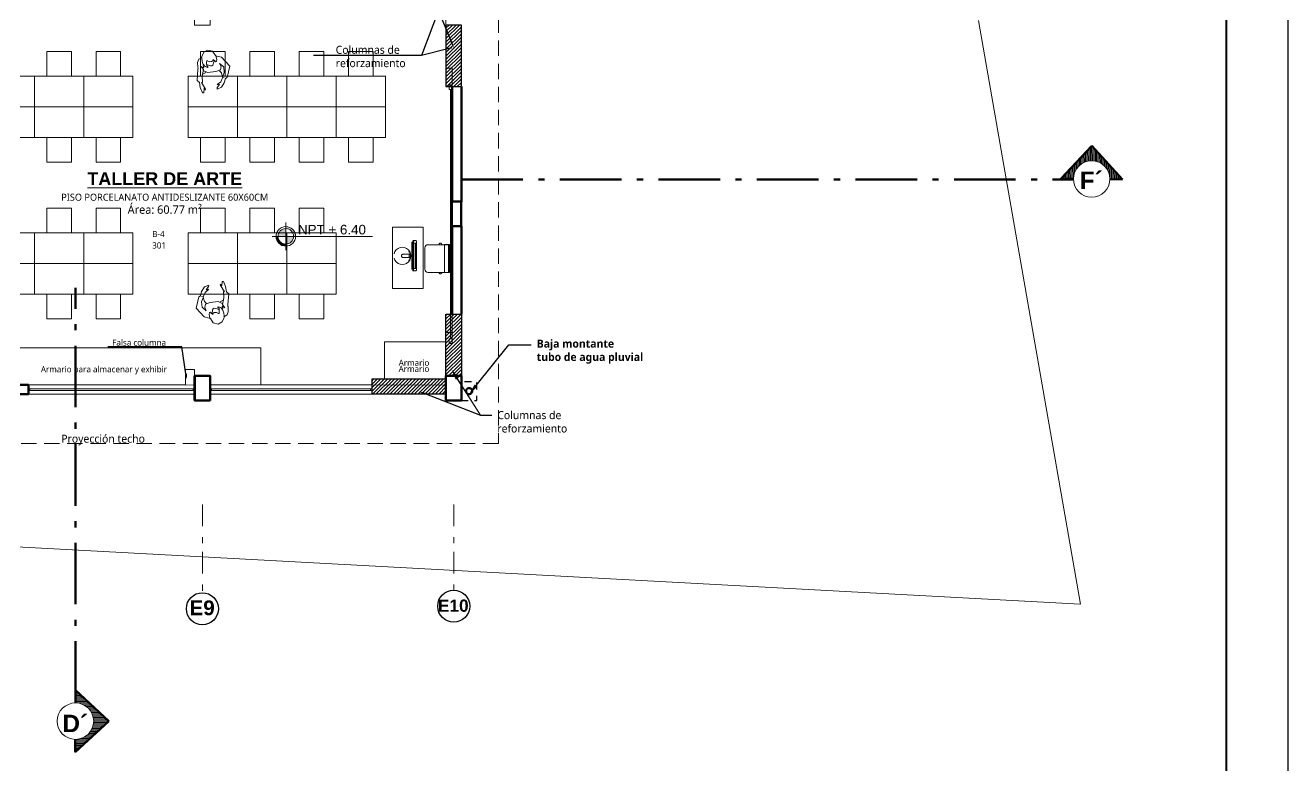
# Model space of a CAD drawing. Header units: millimetres. Extents: x 1 to 121, y 0 to 90.
# Drawn here: x 100.26 to 120.76, y 10.19 to 22.21 of the extents above; entities that cross this region are included whole.
import ezdxf
from ezdxf import colors
from ezdxf.entities.mleader import LeaderData, LeaderLine
from ezdxf.enums import TextEntityAlignment as Align
from ezdxf.math import Vec2, Vec3

# ---------------------------------------------------------------- set-up
doc = ezdxf.new("R2010")
doc.units = ezdxf.units.MM
for name, pattern in [('1CORTE', [1.5, 1, -0.25, 0, -0.25]), ('ACAD_ISO04W100', [30, 24, -3, 0, -3]), ('ACAD_ISO10W100', [18.5, 12, -3, 0.5, -3]), ('DASHED2', [0.375, 0.25, -0.125]), ('Dot & Dashed', [0.670278, 0.352778, -0.176389, 0, -0.141111]), ('HIDDEN2', [0.1875, 0.125, -0.0625])]:
    doc.linetypes.add(name, pattern=pattern)
for name, color, linetype, lineweight in [('1', 7, 'Continuous', 5), ('AA. Proyeccion Corte', 10, '1CORTE', 50), ('COLUMNAS 50', 32, 'Continuous', 70), ('COLUMNAS REFOR.', 40, 'Continuous', 25), ('CORTE_EJE', 31, 'ACAD_ISO04W100', 80), ('Cotas varias El', 253, 'Continuous', 13), ('Equipamiento SR', 23, 'Continuous', 0), ('GRAFO 0 BLANCO', 7, 'Continuous', 0), ('GRAFO 4', 7, 'Continuous', 30), ('GRAFO00', 7, 'Continuous', 0), ('GRAFO01', 7, 'Continuous', 0), ('I.S.-TUB SAP 0.5', 110, 'ACAD_ISO10W100', 50), ('Letras El', 9, 'Continuous', 5), ('letras sr', 7, 'Continuous', 5), ('linea0016', 144, 'HIDDEN2', 9), ('MOBILIARIO_Pen_No__1', 7, 'Continuous', 13), ('Muebles', 252, 'Continuous', 0), ('Muros el', 144, 'Continuous', 60), ('PERSONAS', 8, 'Continuous', 0), ('TEXTO 100', 7, 'Continuous', 20), ('TEXTOS-SUBTITULO', 7, 'Continuous', 30), ('Vanos', 140, 'Continuous', 5)]:
    doc.layers.add(name, color=color, linetype=linetype, lineweight=lineweight)
doc.layers.add('Mobiliario', color=7, linetype='Continuous', lineweight=0, true_color=0x7f7f7f)
doc.styles.add('Generales', font='trebuc.ttf', dxfattribs={"height": 0.1})
doc.styles.add('GENERATED_STYLE_1', font='arialbd.ttf')
doc.styles.add('JOS', font='arial.ttf', dxfattribs={"height": 1})
doc.styles.add('Santa Rosa 1 50', font='trebuc.ttf')
doc.styles.get("Standard").update_dxf_attribs({"font": 'arial.ttf'})
doc.styles.add('TURBO_BASS', font='swisseb.ttf')

# ---------------------------------------------------------------- blocks, each defined once
blk = doc.blocks.new('A$C25F65E93')
at = {"layer": 'Equipamiento SR', "linetype": 'Continuous'}
for p, q in [((0.018, 0.478), (0, 0.478)), ((0, 0.022), (0, 0.478)), ((0.082, 0.478), (0.018, 0.478)), ((0.018, 0.022), (0.018, 0.478)), ((0.082, 0.022), (0.082, 0.478)), ((0.126, 0.478), (0.127, 0.482)), ((0.127, 0.482), (0.128, 0.486)), ((0.128, 0.486), (0.13, 0.49)), ((0.13, 0.49), (0.133, 0.493)), ((0.133, 0.493), (0.135, 0.496)), ((0.135, 0.496), (0.139, 0.498)), ((0.139, 0.498), (0.142, 0.5)), ((0.142, 0.5), (0.146, 0.5)), ((0.146, 0.5), (0.15, 0.5)), ((0.15, 0.5), (0.154, 0.5)), ((0.154, 0.5), (0.157, 0.498)), ((0.157, 0.498), (0.16, 0.496)), ((0.16, 0.496), (0.163, 0.493)), ((0.163, 0.493), (0.166, 0.49)), ((0.166, 0.49), (0.167, 0.488)), ((0.167, 0.488), (0.171, 0.478)), ((0.018, 0.022), (0, 0.022)), ((0.082, 0.022), (0.018, 0.022)), ((0.127, 0.019), (0.126, 0.022)), ((0.128, 0.015), (0.127, 0.019)), ((0.13, 0.011), (0.128, 0.015)), ((0.133, 0.007), (0.13, 0.011)), ((0.135, 0.005), (0.133, 0.007)), ((0.139, 0.002), (0.135, 0.005)), ((0.142, 0.001), (0.139, 0.002)), ((0.146, 0), (0.142, 0.001)), ((0.154, 0.001), (0.15, 0)), ((0.157, 0.002), (0.154, 0.001)), ((0.16, 0.005), (0.157, 0.002)), ((0.163, 0.007), (0.16, 0.005)), ((0.166, 0.011), (0.163, 0.007)), ((0.167, 0.013), (0.166, 0.011)), ((0.171, 0.022), (0.167, 0.013)), ((0.15, 0), (0.146, 0))]:
    blk.add_line(p, q, dxfattribs=at)
blk.add_lwpolyline([(0, 0.025), (0.35, 0.025, 0.414214), (0.4, 0.075), (0.4, 0.425, 0.414214), (0.35, 0.475), (0, 0.475), (0, 0.025)], format="xyb", dxfattribs=at)
blk = doc.blocks.new('A$C68045C5F')
at = {"color": 0, "linetype": 'ByBlock'}
for p, q in [((0.366, 0.171), (0.336, 0.108)), ((0.362, 0.14), (0.39, 0.092))]:
    blk.add_line(p, q, dxfattribs=at)
for points in [[(0.249, 0.097), (0.289, 0.109), (0.266, 0.064), (0.317, 0.101), (0.425, 0.083), (0.528, 0.087), (0.526, 0.071), (0.637, 0.138), (0.65, 0.132), (0.62, 0.112), (0.692, 0.107), (0.693, 0.088), (0.608, 0.051), (0.525, 0.036), (0.493, 0), (0.317, 0.014), (0.286, 0.016), (0.278, 0.012), (0.199, 0.008), (0.15, 0.025), (0.119, 0.078), (0.106, 0.074), (0.035, 0.109), (0, 0.171), (0.018, 0.251), (0.088, 0.299), (0.097, 0.321), (0.115, 0.398), (0.26, 0.529), (0.444, 0.489), (0.459, 0.458), (0.53, 0.441), (0.604, 0.396), (0.633, 0.324), (0.609, 0.327), (0.557, 0.365), (0.565, 0.335), (0.559, 0.328), (0.513, 0.384), (0.451, 0.413)], [(0.366, 0.171), (0.349, 0.304), (0.322, 0.377), (0.269, 0.388), (0.216, 0.365), (0.274, 0.432), (0.362, 0.441), (0.441, 0.41), (0.45, 0.441)], [(0.094, 0.306), (0.155, 0.32), (0.186, 0.312), (0.191, 0.298), (0.176, 0.285), (0.153, 0.259), (0.171, 0.259), (0.186, 0.236), (0.189, 0.2), (0.173, 0.165), (0.171, 0.156), (0.2, 0.154), (0.221, 0.154), (0.25, 0.157), (0.265, 0.169), (0.272, 0.181), (0.282, 0.171), (0.268, 0.128), (0.224, 0.095), (0.179, 0.081), (0.133, 0.074)], [(0.179, 0.277), (0.209, 0.266), (0.231, 0.263), (0.247, 0.253), (0.256, 0.239), (0.255, 0.215), (0.246, 0.186), (0.232, 0.154)], [(0.336, 0.363), (0.369, 0.394), (0.419, 0.409)]]:
    blk.add_lwpolyline(points, dxfattribs=at)
blk = doc.blocks.new('A$C0D2F7E52')
at = {"rotation": 270}
blk.add_blockref('A$C68045C5F', (0, 0.693), dxfattribs=at)
blk = doc.blocks.new('Picture 18')
at = {"layer": 'Equipamiento SR', "linetype": 'Continuous'}
for p, q in [((0.075, 0), (0, 0)), ((0, 0), (0, -0.05)), ((4.125, 0), (0.075, 0)), ((0.075, 0), (0.075, -0.03)), ((0.075, -0.05), (0.075, 0)), ((4.125, -0.03), (4.125, 0)), ((4.2, 0), (4.125, 0)), ((4.125, 0), (4.125, -0.05)), ((4.2, -0.05), (4.2, 0)), ((0, -0.05), (0.075, -0.05)), ((0.075, -0.03), (4.125, -0.03)), ((4.125, -0.05), (4.2, -0.05))]:
    blk.add_line(p, q, dxfattribs=at)

msp = doc.modelspace()

# ---------------------------------------------------------------- hatches: boundary and pattern name
at = {"layer": '1', "lineweight": 5}
h = msp.add_hatch(dxfattribs=at)
h.set_pattern_fill('_USER,_O', scale=0.02, angle=810, pattern_type=0)
h.set_pattern_definition([(90.373563, (268.689238, -36.650652), (0.019999575, 0.000130397), [])])
h.paths.add_polyline_path([(117.577, 20.011, -0.414214), (117.871, 19.713), (118.077, 19.711), (117.579, 20.256), (117.073, 19.718), (117.279, 19.717, -0.414214)])
h = msp.add_hatch(dxfattribs=at)
h.set_pattern_fill('_USER,_O', scale=0.02, angle=810, pattern_type=0)
h.set_pattern_definition([(90.373563, (268.689238, -36.650652), (0.019999575, 0.000130397), [])])
h.paths.add_polyline_path([(117.577, 20.011, -0.414214), (117.871, 19.713), (118.077, 19.711), (117.579, 20.256), (117.073, 19.718), (117.279, 19.717, -0.414214)])
h = msp.add_hatch(dxfattribs=at)
h.set_pattern_fill('_USER,_O', scale=0.02, angle=810, pattern_type=0)
h.set_pattern_definition([(90.373563, (268.689238, -36.650652), (0.019999575, 0.000130397), [])])
h.paths.add_polyline_path([(117.577, 20.011, -0.414214), (117.871, 19.713), (118.077, 19.711), (117.579, 20.256), (117.073, 19.718), (117.279, 19.717, -0.414214)])
h = msp.add_hatch(dxfattribs=at)
h.set_pattern_fill('_USER,_O', scale=0.02, angle=810, pattern_type=0)
h.set_pattern_definition([(90.373563, (268.689238, -36.650652), (0.019999575, 0.000130397), [])])
h.paths.add_polyline_path([(117.577, 20.011, -0.414214), (117.871, 19.713), (118.077, 19.711), (117.579, 20.256), (117.073, 19.718), (117.279, 19.717, -0.414214)])
h = msp.add_hatch(dxfattribs=at)
h.set_pattern_fill('_USER,_O', scale=0.02, angle=360, pattern_type=0)
h.set_pattern_definition([(0.373563, (44.706797, -140.200737), (0.000130397, -0.019999575), [])])
h.paths.add_polyline_path([(101.368, 10.912, -0.414214), (101.07, 10.617), (101.069, 10.411), (101.614, 10.91), (101.075, 11.416), (101.074, 11.21, -0.414214)])
at = {"layer": '1', "lineweight": 5, "true_color": 0x939598}
h = msp.add_hatch(dxfattribs=at)
h.set_pattern_fill('_USER,_O', color=252, scale=0.02, angle=360, pattern_type=0)
h.set_pattern_definition([(0.373563, (44.706797, -140.200737), (0.000130397, -0.019999575), [])])
h.paths.add_polyline_path([(101.368, 10.912, -0.414214), (101.07, 10.617), (101.069, 10.411), (101.614, 10.91), (101.075, 11.416), (101.074, 11.21, -0.414214)])
at = {"layer": 'Muebles'}
h = msp.add_hatch(dxfattribs=at)
h.set_pattern_fill('ANSI31', color=256, scale=0.32, angle=180)
h.set_pattern_definition([(225, (66.655473, -33.769517), (0.028284271, -0.028284271), [])])
h.paths.add_polyline_path([(107.091, 21.216), (107.341, 21.216), (107.341, 22.216), (107.091, 22.216)])
h = msp.add_hatch(dxfattribs=at)
h.set_pattern_fill('ANSI31', color=256, scale=0.32, angle=180)
h.set_pattern_definition([(225, (26.379817, -34.07631), (0.028284271, -0.028284271), [])])
h.paths.add_polyline_path([(107.341, 17.522), (107.341, 16.522), (107.091, 16.522), (107.091, 17.522)])
h = msp.add_hatch(dxfattribs=at)
h.set_pattern_fill('ANSI31', color=256, scale=0.32, angle=180)
h.set_pattern_definition([(225, (53.449805, -34.07631), (0.028284271, -0.028284271), [])])
h.paths.add_polyline_path([(105.891, 16.472), (107.091, 16.472), (107.091, 16.222), (105.891, 16.222)])
at = {"layer": 'TEXTO 100', "ltscale": 1.3}
h = msp.add_hatch(color=256, dxfattribs=at)
edge = h.paths.add_edge_path()
edge.add_line((104.617, 18.785), (104.49, 18.785))
edge.add_line((104.49, 18.785), (104.49, 18.658))
edge.add_arc((104.49, 18.785), 0.126, 270, 360)
edge = h.paths.add_edge_path()
edge.add_arc((104.49, 18.785), 0.126, 90, 180)
edge.add_line((104.364, 18.785), (104.49, 18.785))
edge.add_line((104.49, 18.785), (104.49, 18.911))
edge = h.paths.add_edge_path()
edge.add_line((104.49, 18.944), (104.49, 18.911))
edge.add_arc((104.49, 18.785), 0.126, 0, 90, ccw=False)
edge.add_line((104.617, 18.785), (104.649, 18.785))
edge.add_arc((104.49, 18.785), 0.159, 0, 90)
msp.add_hatch(color=256, dxfattribs=at).paths.add_polyline_path([(104.364, 18.785), (104.332, 18.785, 0.416353), (104.491, 18.626), (104.491, 18.658, -0.416899)])

# ---------------------------------------------------------------- linework, layer by layer
at = {"color": 7}
msp.add_lwpolyline([(0.76, 89.953), (120.76, 89.953), (120.76, -0.047), (0.76, -0.047), (0.76, 89.953)], dxfattribs=at)
at = {"color": 7, "lineweight": 40}
msp.add_lwpolyline([(1.76, 88.953), (119.76, 88.953), (119.76, 0.953), (1.76, 0.953)], close=True, dxfattribs=at)
at = {"layer": '1', "color": 7}
for centre in [(117.575, 19.717), (117.575, 19.717), (117.575, 19.717), (117.575, 19.717), (101.074, 10.913), (101.074, 10.913)]:
    msp.add_circle(centre, 0.296, dxfattribs=at)
at = {"layer": 'AA. Proyeccion Corte', "color": 7}
for p, q in [((117.279, 19.711), (117.279, 19.711)), ((117.279, 19.711), (117.279, 19.711)), ((101.074, 11.21), (101.074, 17.951))]:
    msp.add_line(p, q, dxfattribs=at)
msp.add_lwpolyline([(107.341, 19.711), (107.341, 19.711), (117.279, 19.711)], dxfattribs=at)
msp.add_lwpolyline([(107.341, 19.711), (107.341, 19.711), (117.279, 19.711)], dxfattribs=at)
at = {"layer": 'COLUMNAS 50', "linetype": 'Continuous'}
for points in [[(107.186, 19.353), (107.336, 19.353), (107.336, 18.953), (107.186, 18.953), (107.186, 19.353)], [(107.187, 19.353), (107.337, 19.353), (107.337, 18.953), (107.187, 18.953), (107.187, 19.353)], [(103.009, 16.522), (103.259, 16.522), (103.259, 16.122), (103.009, 16.122), (103.009, 16.522)], [(103.01, 16.522), (103.26, 16.522), (103.26, 16.122), (103.01, 16.122), (103.01, 16.522)], [(107.091, 16.522), (107.341, 16.522), (107.341, 16.122), (107.091, 16.122), (107.091, 16.522)], [(107.091, 16.522), (107.341, 16.522), (107.341, 16.122), (107.091, 16.122), (107.091, 16.522)]]:
    msp.add_lwpolyline(points, dxfattribs=at)
at = {"layer": 'COLUMNAS REFOR.', "lineweight": 30}
for points in [[(107.091, 21.216), (107.341, 21.216), (107.341, 22.216), (107.091, 22.216)], [(107.341, 17.522), (107.341, 16.522), (107.091, 16.522), (107.091, 17.522)], [(105.891, 16.472), (107.091, 16.472), (107.091, 16.222), (105.891, 16.222)]]:
    msp.add_lwpolyline(points, close=True, dxfattribs=at)
at = {"layer": 'CORTE_EJE', "color": 7, "linetype": 'ACAD_ISO04W100', "ltscale": 0.8}
for points in [[(117.279, 19.717), (117.073, 19.718), (117.579, 20.256), (118.077, 19.711), (117.871, 19.713)], [(117.279, 19.717), (117.073, 19.718), (117.579, 20.256), (118.077, 19.711), (117.871, 19.713)], [(117.279, 19.717), (117.073, 19.718), (117.579, 20.256), (118.077, 19.711), (117.871, 19.713)], [(117.279, 19.717), (117.073, 19.718), (117.579, 20.256), (118.077, 19.711), (117.871, 19.713)], [(101.074, 11.21), (101.075, 11.416), (101.614, 10.91), (101.069, 10.411), (101.07, 10.617)], [(101.074, 11.21), (101.075, 11.416), (101.614, 10.91), (101.069, 10.411), (101.07, 10.617)]]:
    msp.add_lwpolyline(points, dxfattribs=at)
at = {"layer": 'Cotas varias El', "linetype": 'Dot & Dashed'}
for p, q in [((103.135, 14.431), (103.135, 12.998)), ((107.216, 14.431), (107.216, 13.04))]:
    msp.add_line(p, q, dxfattribs=at)
at = {"layer": 'Cotas varias El'}
msp.add_lwpolyline([(107.091, 22.466), (107.091, 21.516), (107.192, 21.516), (107.193, 17.222), (107.091, 17.222), (107.091, 16.372), (103.259, 16.371), (103.259, 16.522), (103.009, 16.522), (103.009, 16.623), (102.859, 16.623), (102.859, 16.373), (97.558, 16.373), (97.558, 22.466), (103.006, 22.466), (103.006, 22.216), (103.259, 22.216), (103.259, 22.501), (105.231, 22.497), (105.231, 22.612), (106.391, 22.616), (106.391, 22.466), (107.091, 22.466)], dxfattribs=at)
at = {"layer": 'Equipamiento SR'}
for points in [[(101.008, 21.389), (101.008, 21.789), (100.608, 21.789), (100.608, 21.389), (101.008, 21.389)], [(101.808, 21.389), (101.808, 21.789), (101.408, 21.789), (101.408, 21.389), (101.808, 21.389)], [(103.507, 21.389), (103.507, 21.789), (103.107, 21.789), (103.107, 21.389), (103.507, 21.389)], [(104.307, 21.389), (104.307, 21.789), (103.907, 21.789), (103.907, 21.389), (104.307, 21.389)], [(105.107, 21.389), (105.107, 21.789), (104.707, 21.789), (104.707, 21.389), (105.107, 21.389)], [(105.907, 21.389), (105.907, 21.789), (105.507, 21.789), (105.507, 21.389), (105.907, 21.389)], [(100.408, 20.889), (100.408, 21.389), (99.608, 21.389), (99.608, 20.889), (100.408, 20.889)], [(101.208, 20.889), (101.208, 21.389), (100.408, 21.389), (100.408, 20.889), (101.208, 20.889)], [(102.008, 20.889), (102.008, 21.389), (101.208, 21.389), (101.208, 20.889), (102.008, 20.889)], [(103.707, 20.889), (103.707, 21.389), (102.907, 21.389), (102.907, 20.889), (103.707, 20.889)], [(104.507, 20.889), (104.507, 21.389), (103.707, 21.389), (103.707, 20.889), (104.507, 20.889)], [(105.307, 20.889), (105.307, 21.389), (104.507, 21.389), (104.507, 20.889), (105.307, 20.889)], [(106.107, 20.889), (106.107, 21.389), (105.307, 21.389), (105.307, 20.889), (106.107, 20.889)], [(100.408, 20.889), (100.408, 20.389), (99.608, 20.389), (99.608, 20.889), (100.408, 20.889)], [(101.208, 20.889), (101.208, 20.389), (100.408, 20.389), (100.408, 20.889), (101.208, 20.889)], [(102.008, 20.889), (102.008, 20.389), (101.208, 20.389), (101.208, 20.889), (102.008, 20.889)], [(103.707, 20.889), (103.707, 20.389), (102.907, 20.389), (102.907, 20.889), (103.707, 20.889)], [(104.507, 20.889), (104.507, 20.389), (103.707, 20.389), (103.707, 20.889), (104.507, 20.889)], [(105.307, 20.889), (105.307, 20.389), (104.507, 20.389), (104.507, 20.889), (105.307, 20.889)], [(106.107, 20.889), (106.107, 20.389), (105.307, 20.389), (105.307, 20.889), (106.107, 20.889)], [(101.008, 20.389), (101.008, 19.989), (100.608, 19.989), (100.608, 20.389), (101.008, 20.389)], [(101.808, 20.389), (101.808, 19.989), (101.408, 19.989), (101.408, 20.389), (101.808, 20.389)], [(103.507, 20.389), (103.507, 19.989), (103.107, 19.989), (103.107, 20.389), (103.507, 20.389)], [(104.307, 20.389), (104.307, 19.989), (103.907, 19.989), (103.907, 20.389), (104.307, 20.389)], [(105.107, 20.389), (105.107, 19.989), (104.707, 19.989), (104.707, 20.389), (105.107, 20.389)], [(105.907, 20.389), (105.907, 19.989), (105.507, 19.989), (105.507, 20.389), (105.907, 20.389)], [(101.008, 18.845), (101.008, 19.245), (100.608, 19.245), (100.608, 18.845), (101.008, 18.845)], [(101.808, 18.845), (101.808, 19.245), (101.408, 19.245), (101.408, 18.845), (101.808, 18.845)], [(103.507, 18.845), (103.507, 19.245), (103.107, 19.245), (103.107, 18.845), (103.507, 18.845)], [(104.307, 18.845), (104.307, 19.245), (103.907, 19.245), (103.907, 18.845), (104.307, 18.845)], [(105.107, 18.845), (105.107, 19.245), (104.707, 19.245), (104.707, 18.845), (105.107, 18.845)], [(106.723, 17.937), (106.723, 18.937), (106.223, 18.937), (106.223, 17.937), (106.723, 17.937)], [(100.408, 18.345), (100.408, 18.845), (99.608, 18.845), (99.608, 18.345), (100.408, 18.345)], [(101.208, 18.345), (101.208, 18.845), (100.408, 18.845), (100.408, 18.345), (101.208, 18.345)], [(102.008, 18.345), (102.008, 18.845), (101.208, 18.845), (101.208, 18.345), (102.008, 18.345)], [(103.707, 18.345), (103.707, 18.845), (102.907, 18.845), (102.907, 18.345), (103.707, 18.345)], [(104.507, 18.345), (104.507, 18.845), (103.707, 18.845), (103.707, 18.345), (104.507, 18.345)], [(105.307, 18.345), (105.307, 18.845), (104.507, 18.845), (104.507, 18.345), (105.307, 18.345)], [(100.408, 18.345), (100.408, 17.845), (99.608, 17.845), (99.608, 18.345), (100.408, 18.345)], [(101.208, 18.345), (101.208, 17.845), (100.408, 17.845), (100.408, 18.345), (101.208, 18.345)], [(102.008, 18.345), (102.008, 17.845), (101.208, 17.845), (101.208, 18.345), (102.008, 18.345)], [(103.707, 18.345), (103.707, 17.845), (102.907, 17.845), (102.907, 18.345), (103.707, 18.345)], [(104.507, 18.345), (104.507, 17.845), (103.707, 17.845), (103.707, 18.345), (104.507, 18.345)], [(105.307, 18.345), (105.307, 17.845), (104.507, 17.845), (104.507, 18.345), (105.307, 18.345)], [(101.008, 17.845), (101.008, 17.445), (100.608, 17.445), (100.608, 17.845), (101.008, 17.845)], [(101.808, 17.845), (101.808, 17.445), (101.408, 17.445), (101.408, 17.845), (101.808, 17.845)], [(104.307, 17.845), (104.307, 17.445), (103.907, 17.445), (103.907, 17.845), (104.307, 17.845)], [(105.107, 17.845), (105.107, 17.445), (104.707, 17.445), (104.707, 17.845), (105.107, 17.845)], [(106.091, 17.072), (107.091, 17.072), (107.091, 16.472), (106.091, 16.472), (106.091, 17.072)]]:
    msp.add_lwpolyline(points, dxfattribs=at)
at = {"layer": 'GRAFO 0 BLANCO', "color": 7}
for p, q in [((115.737, 22.291), (117.396, 12.81)), ((117.396, 12.81), (64.813, 15.649)), ((117.396, 12.81), (117.396, 12.81)), ((117.396, 12.81), (117.396, 12.81)), ((117.396, 12.81), (117.396, 12.81)), ((117.396, 12.81), (117.396, 12.81)), ((117.396, 12.81), (117.396, 12.81))]:
    msp.add_line(p, q, dxfattribs=at)
at = {"layer": 'GRAFO 4', "linetype": 'Continuous'}
for centre in [(103.135, 12.738), (107.216, 12.78)]:
    msp.add_circle(centre, 0.26, dxfattribs=at)
at = {"layer": 'GRAFO00', "color": 252, "linetype": 'DASHED2', "lineweight": 0}
msp.add_lwpolyline([(97.373, 25.714), (107.941, 25.714), (107.941, 15.422), (66.799, 15.422), (66.799, 25.714), (93.874, 25.714)], dxfattribs=at)
at = {"layer": 'I.S.-TUB SAP 0.5'}
msp.add_circle((107.466, 16.272), 0.05, dxfattribs=at)
msp.add_circle((107.466, 16.272), 0.05, dxfattribs=at)
at = {"layer": 'Letras El'}
for points in [[(106.945, 22.379), (106.696, 21.724)], [(106.945, 22.379), (106.696, 21.724)], [(107.275, 16.472), (107.652, 15.881)], [(107.276, 16.472), (107.652, 15.881)]]:
    msp.add_lwpolyline(points, dxfattribs=at)
at = {"layer": 'Letras El', "color": 7, "lineweight": 0}
msp.add_solid([(107.25, 16.456), (107.18, 16.625), (107.301, 16.488)], dxfattribs=at)
msp.add_solid([(107.25, 16.456), (107.18, 16.625), (107.301, 16.488)], dxfattribs=at)
at = {"layer": 'linea0016', "linetype": 'HIDDEN2', "lineweight": 30, "ltscale": 0.9, "flags": 128}
msp.add_lwpolyline([(107.341, 16.122), (107.591, 16.122), (107.591, 16.422), (107.341, 16.422)], close=True, dxfattribs=at)
msp.add_lwpolyline([(107.341, 16.122), (107.591, 16.122), (107.591, 16.422), (107.341, 16.422)], close=True, dxfattribs=at)
at = {"layer": 'Mobiliario', "lineweight": 0}
for p, q in [((106.537, 18.672), (106.536, 18.668)), ((106.536, 18.668), (106.536, 18.665)), ((106.536, 18.665), (106.536, 18.661)), ((106.536, 18.661), (106.536, 18.475)), ((106.538, 18.683), (106.537, 18.681)), ((106.537, 18.681), (106.537, 18.678)), ((106.537, 18.678), (106.537, 18.675)), ((106.537, 18.675), (106.537, 18.672)), ((106.539, 18.688), (106.538, 18.687)), ((106.538, 18.687), (106.538, 18.685)), ((106.538, 18.685), (106.538, 18.683)), ((106.539, 18.689), (106.539, 18.688)), ((106.54, 18.689), (106.539, 18.689)), ((106.54, 18.689), (106.553, 18.689)), ((106.553, 18.689), (106.552, 18.682)), ((106.552, 18.682), (106.552, 18.675)), ((106.552, 18.675), (106.552, 18.667)), ((106.552, 18.667), (106.552, 18.662)), ((106.552, 18.662), (106.552, 18.277)), ((106.554, 18.7), (106.553, 18.695)), ((106.553, 18.695), (106.553, 18.689)), ((106.553, 18.689), (106.553, 18.689)), ((106.555, 18.709), (106.554, 18.705)), ((106.554, 18.705), (106.554, 18.7)), ((106.556, 18.713), (106.555, 18.709)), ((106.557, 18.715), (106.556, 18.713)), ((106.558, 18.716), (106.557, 18.715)), ((106.559, 18.716), (106.558, 18.716)), ((106.559, 18.716), (106.571, 18.716)), ((106.565, 18.682), (106.564, 18.675)), ((106.564, 18.675), (106.564, 18.667)), ((106.564, 18.667), (106.564, 18.662)), ((106.564, 18.662), (106.564, 18.277)), ((106.566, 18.695), (106.565, 18.689)), ((106.565, 18.689), (106.565, 18.682)), ((106.567, 18.705), (106.566, 18.7)), ((106.566, 18.7), (106.566, 18.695)), ((106.568, 18.709), (106.567, 18.705)), ((106.569, 18.713), (106.568, 18.709)), ((106.57, 18.716), (106.569, 18.715)), ((106.569, 18.715), (106.569, 18.713)), ((106.569, 18.675), (106.569, 18.264)), ((106.569, 18.675), (106.596, 18.675)), ((106.571, 18.716), (106.57, 18.716)), ((106.605, 18.716), (106.571, 18.716)), ((106.596, 18.672), (106.596, 18.675)), ((106.596, 18.675), (106.6, 18.675)), ((106.596, 18.668), (106.596, 18.672)), ((106.596, 18.665), (106.596, 18.668)), ((106.596, 18.661), (106.596, 18.665)), ((106.596, 18.278), (106.596, 18.661)), ((106.6, 18.675), (106.6, 18.667)), ((106.6, 18.675), (106.6, 18.675)), ((106.6, 18.675), (106.601, 18.675)), ((106.6, 18.667), (106.6, 18.662)), ((106.6, 18.662), (106.6, 18.277)), ((106.601, 18.675), (106.601, 18.264)), ((106.607, 18.675), (106.601, 18.675)), ((106.605, 18.716), (106.606, 18.716)), ((106.606, 18.716), (106.607, 18.715)), ((106.607, 18.715), (106.608, 18.713)), ((106.607, 18.675), (106.607, 18.264)), ((106.608, 18.713), (106.609, 18.709)), ((106.609, 18.709), (106.61, 18.705)), ((106.61, 18.705), (106.61, 18.7)), ((106.61, 18.7), (106.611, 18.695)), ((106.611, 18.695), (106.611, 18.689)), ((106.611, 18.689), (106.612, 18.682)), ((106.612, 18.682), (106.612, 18.675)), ((106.612, 18.675), (106.612, 18.667)), ((106.612, 18.667), (106.612, 18.662)), ((106.612, 18.662), (106.612, 18.277)), ((106.261, 18.537), (106.247, 18.504)), ((106.261, 18.537), (106.283, 18.566)), ((106.283, 18.566), (106.312, 18.588)), ((106.312, 18.588), (106.345, 18.602)), ((106.345, 18.602), (106.381, 18.607)), ((106.366, 18.473), (106.368, 18.477)), ((106.366, 18.468), (106.366, 18.473)), ((106.366, 18.468), (106.367, 18.463)), ((106.367, 18.463), (106.368, 18.458)), ((106.368, 18.477), (106.37, 18.481)), ((106.368, 18.458), (106.37, 18.455)), ((106.37, 18.481), (106.372, 18.485)), ((106.37, 18.455), (106.373, 18.452)), ((106.379, 18.49), (106.372, 18.485)), ((106.38, 18.446), (106.373, 18.452)), ((106.379, 18.49), (106.383, 18.493)), ((106.381, 18.607), (106.417, 18.602)), ((106.388, 18.494), (106.383, 18.493)), ((106.388, 18.494), (106.496, 18.494)), ((106.417, 18.602), (106.451, 18.588)), ((106.451, 18.588), (106.48, 18.566)), ((106.502, 18.537), (106.48, 18.566)), ((106.485, 18.539), (106.485, 18.54)), ((106.485, 18.54), (106.486, 18.54)), ((106.485, 18.538), (106.485, 18.539)), ((106.485, 18.537), (106.485, 18.538)), ((106.485, 18.536), (106.485, 18.537)), ((106.485, 18.535), (106.485, 18.536)), ((106.485, 18.534), (106.485, 18.535)), ((106.486, 18.533), (106.485, 18.534)), ((106.486, 18.541), (106.487, 18.541)), ((106.486, 18.54), (106.486, 18.541)), ((106.486, 18.532), (106.486, 18.533)), ((106.487, 18.531), (106.486, 18.532)), ((106.487, 18.541), (106.487, 18.541)), ((106.487, 18.541), (106.488, 18.541)), ((106.487, 18.53), (106.487, 18.531)), ((106.488, 18.541), (106.489, 18.541)), ((106.489, 18.541), (106.49, 18.54)), ((106.49, 18.54), (106.491, 18.54)), ((106.491, 18.54), (106.492, 18.539)), ((106.492, 18.539), (106.492, 18.538)), ((106.492, 18.538), (106.493, 18.537)), ((106.492, 18.473), (106.493, 18.477)), ((106.492, 18.473), (106.492, 18.468)), ((106.492, 18.468), (106.492, 18.463)), ((106.492, 18.463), (106.494, 18.458)), ((106.493, 18.537), (106.494, 18.536)), ((106.493, 18.477), (106.495, 18.481)), ((106.494, 18.536), (106.495, 18.535)), ((106.494, 18.458), (106.496, 18.455)), ((106.495, 18.535), (106.496, 18.534)), ((106.495, 18.535), (106.496, 18.534)), ((106.495, 18.481), (106.498, 18.485)), ((106.509, 18.502), (106.496, 18.534)), ((106.5, 18.493), (106.496, 18.494)), ((106.496, 18.455), (106.499, 18.452)), ((106.498, 18.485), (106.501, 18.487)), ((106.499, 18.452), (106.502, 18.45)), ((106.5, 18.5), (106.501, 18.493)), ((106.505, 18.491), (106.5, 18.493)), ((106.505, 18.488), (106.501, 18.487)), ((106.502, 18.537), (106.516, 18.504)), ((106.505, 18.491), (106.511, 18.485)), ((106.508, 18.487), (106.505, 18.488)), ((106.512, 18.453), (106.506, 18.447)), ((106.508, 18.487), (106.511, 18.485)), ((106.51, 18.462), (106.508, 18.463)), ((106.508, 18.463), (106.509, 18.463)), ((106.511, 18.486), (106.509, 18.502)), ((106.509, 18.463), (106.51, 18.462)), ((106.509, 18.45), (106.512, 18.453)), ((106.511, 18.451), (106.509, 18.434)), ((106.511, 18.474), (106.51, 18.475)), ((106.511, 18.475), (106.51, 18.475)), ((106.511, 18.485), (106.514, 18.483)), ((106.512, 18.474), (106.511, 18.475)), ((106.518, 18.462), (106.512, 18.462)), ((106.512, 18.453), (106.515, 18.456)), ((106.513, 18.475), (106.518, 18.475)), ((106.517, 18.479), (106.514, 18.483)), ((106.515, 18.456), (106.517, 18.46)), ((106.516, 18.504), (106.519, 18.475)), ((106.52, 18.462), (106.516, 18.432)), ((106.517, 18.479), (106.518, 18.475)), ((106.517, 18.46), (106.518, 18.462)), ((106.518, 18.475), (106.519, 18.475)), ((106.52, 18.462), (106.518, 18.462)), ((106.519, 18.475), (106.536, 18.475)), ((106.536, 18.462), (106.52, 18.462)), ((106.536, 18.475), (106.536, 18.462)), ((106.536, 18.462), (106.536, 18.278)), ((106.261, 18.398), (106.247, 18.432)), ((106.283, 18.37), (106.261, 18.398)), ((106.312, 18.347), (106.283, 18.37)), ((106.345, 18.334), (106.312, 18.347)), ((106.381, 18.329), (106.345, 18.334)), ((106.385, 18.444), (106.38, 18.446)), ((106.417, 18.334), (106.381, 18.329)), ((106.389, 18.443), (106.385, 18.444)), ((106.389, 18.443), (106.497, 18.443)), ((106.451, 18.347), (106.417, 18.334)), ((106.48, 18.37), (106.451, 18.347)), ((106.502, 18.398), (106.48, 18.37)), ((106.486, 18.403), (106.485, 18.402)), ((106.485, 18.402), (106.485, 18.4)), ((106.485, 18.4), (106.485, 18.399)), ((106.485, 18.399), (106.485, 18.398)), ((106.485, 18.398), (106.485, 18.397)), ((106.485, 18.398), (106.485, 18.398)), ((106.485, 18.397), (106.485, 18.396)), ((106.485, 18.396), (106.486, 18.396)), ((106.487, 18.405), (106.486, 18.404)), ((106.486, 18.404), (106.486, 18.403)), ((106.486, 18.396), (106.486, 18.395)), ((106.486, 18.395), (106.487, 18.395)), ((106.487, 18.406), (106.487, 18.405)), ((106.487, 18.395), (106.487, 18.395)), ((106.487, 18.395), (106.488, 18.395)), ((106.488, 18.395), (106.489, 18.395)), ((106.489, 18.395), (106.49, 18.396)), ((106.49, 18.396), (106.491, 18.396)), ((106.491, 18.396), (106.492, 18.397)), ((106.492, 18.398), (106.493, 18.399)), ((106.492, 18.397), (106.492, 18.398)), ((106.493, 18.399), (106.494, 18.4)), ((106.494, 18.4), (106.495, 18.401)), ((106.495, 18.401), (106.496, 18.402)), ((106.509, 18.434), (106.496, 18.402)), ((106.497, 18.443), (106.502, 18.444)), ((106.5, 18.436), (106.501, 18.444)), ((106.502, 18.45), (106.506, 18.45)), ((106.502, 18.444), (106.506, 18.447)), ((106.516, 18.432), (106.502, 18.398)), ((106.506, 18.45), (106.509, 18.45)), ((106.536, 18.274), (106.536, 18.278)), ((106.536, 18.27), (106.536, 18.274)), ((106.537, 18.267), (106.536, 18.27)), ((106.537, 18.264), (106.537, 18.267)), ((106.537, 18.261), (106.537, 18.264)), ((106.537, 18.258), (106.537, 18.261)), ((106.538, 18.255), (106.537, 18.258)), ((106.538, 18.253), (106.538, 18.255)), ((106.538, 18.252), (106.538, 18.253)), ((106.539, 18.251), (106.538, 18.252)), ((106.539, 18.25), (106.539, 18.251)), ((106.54, 18.25), (106.539, 18.25)), ((106.54, 18.25), (106.553, 18.25)), ((106.552, 18.271), (106.552, 18.277)), ((106.552, 18.264), (106.552, 18.271)), ((106.552, 18.257), (106.552, 18.264)), ((106.553, 18.25), (106.552, 18.257)), ((106.553, 18.244), (106.553, 18.25)), ((106.553, 18.25), (106.553, 18.25)), ((106.564, 18.271), (106.564, 18.277)), ((106.564, 18.264), (106.564, 18.271)), ((106.565, 18.257), (106.564, 18.264)), ((106.565, 18.25), (106.565, 18.257)), ((106.566, 18.244), (106.565, 18.25)), ((106.569, 18.264), (106.596, 18.264)), ((106.596, 18.278), (106.596, 18.274)), ((106.596, 18.274), (106.596, 18.27)), ((106.596, 18.27), (106.596, 18.267)), ((106.596, 18.267), (106.596, 18.264)), ((106.596, 18.264), (106.6, 18.264)), ((106.6, 18.271), (106.6, 18.277)), ((106.6, 18.264), (106.6, 18.271)), ((106.6, 18.264), (106.6, 18.264)), ((106.6, 18.264), (106.601, 18.264)), ((106.607, 18.264), (106.601, 18.264)), ((106.611, 18.25), (106.612, 18.257)), ((106.611, 18.244), (106.611, 18.25)), ((106.612, 18.271), (106.612, 18.277)), ((106.612, 18.264), (106.612, 18.271)), ((106.612, 18.257), (106.612, 18.264)), ((106.554, 18.238), (106.553, 18.244)), ((106.554, 18.234), (106.554, 18.238)), ((106.555, 18.229), (106.554, 18.234)), ((106.556, 18.226), (106.555, 18.229)), ((106.557, 18.224), (106.556, 18.226)), ((106.558, 18.223), (106.557, 18.224)), ((106.559, 18.223), (106.558, 18.223)), ((106.559, 18.223), (106.571, 18.223)), ((106.566, 18.238), (106.566, 18.244)), ((106.567, 18.234), (106.566, 18.238)), ((106.568, 18.229), (106.567, 18.234)), ((106.569, 18.226), (106.568, 18.229)), ((106.569, 18.224), (106.569, 18.226)), ((106.57, 18.223), (106.569, 18.224)), ((106.571, 18.223), (106.57, 18.223)), ((106.605, 18.223), (106.571, 18.223)), ((106.605, 18.223), (106.606, 18.223)), ((106.606, 18.223), (106.607, 18.224)), ((106.607, 18.224), (106.608, 18.226)), ((106.608, 18.226), (106.609, 18.229)), ((106.609, 18.229), (106.61, 18.234)), ((106.61, 18.238), (106.611, 18.244)), ((106.61, 18.234), (106.61, 18.238)), ((104.082, 16.973), (99.757, 16.973)), ((104.082, 16.973), (104.082, 16.373))]:
    msp.add_line(p, q, dxfattribs=at)
at = {"layer": 'Muros el', "ltscale": 0.05}
for p, q in [((107.191, 18.953), (107.191, 17.522)), ((107.341, 18.952), (107.341, 17.522))]:
    msp.add_line(p, q, dxfattribs=at)
for points in [[(107.191, 21.216), (107.193, 19.344)], [(107.343, 21.216), (107.343, 19.344)]]:
    msp.add_lwpolyline(points, dxfattribs=at)
msp.add_lwpolyline([(98.759, 16.222), (100.31, 16.222), (100.31, 16.372), (98.759, 16.372)], close=True, dxfattribs=at)
at = {"layer": 'TEXTO 100', "ltscale": 1.3}
msp.add_lwpolyline([(104.267, 18.785), (105.898, 18.785), (104.491, 18.785), (104.491, 19.009), (104.491, 18.561)], dxfattribs=at)
for radius in [0.159, 0.126]:
    msp.add_circle((104.49, 18.785), radius, dxfattribs=at)
at = {"layer": 'Vanos', "linetype": 'Continuous'}
for p, q in [((103.01, 16.373), (100.31, 16.371)), ((100.335, 16.309), (100.31, 16.309)), ((103.01, 16.309), (100.31, 16.309)), ((103.01, 16.284), (100.31, 16.284)), ((100.31, 16.284), (100.335, 16.284)), ((103.01, 16.222), (100.31, 16.223)), ((100.335, 16.284), (100.335, 16.309)), ((103.01, 16.309), (102.985, 16.309)), ((102.985, 16.309), (102.985, 16.284)), ((103.26, 16.372), (105.891, 16.372)), ((103.285, 16.309), (103.26, 16.309)), ((105.891, 16.284), (103.26, 16.284)), ((103.26, 16.284), (103.285, 16.284)), ((105.891, 16.222), (103.26, 16.222)), ((103.285, 16.284), (103.285, 16.309)), ((105.891, 16.309), (103.285, 16.309)), ((105.866, 16.284), (105.866, 16.309)), ((105.866, 16.309), (105.891, 16.309)), ((105.891, 16.284), (105.866, 16.284))]:
    msp.add_line(p, q, dxfattribs=at)

# ---------------------------------------------------------------- block references
at = {"layer": 'Equipamiento SR', "xscale": -1}
msp.add_blockref('A$C25F65E93', (107.148, 18.175), dxfattribs=at)
at = {"layer": 'MOBILIARIO_Pen_No__1', "linetype": 'Continuous', "rotation": 270}
msp.add_blockref('Picture 18', (107.192, 21.245), dxfattribs=at)
at = {"layer": 'PERSONAS'}
msp.add_blockref('A$C0D2F7E52', (103.05, 21.117), dxfattribs=at)
at = {"layer": 'PERSONAS', "rotation": 180}
msp.add_blockref('A$C0D2F7E52', (103.564, 18.054), dxfattribs=at)

# ---------------------------------------------------------------- texts
at = {"attachment_point": 3, "rotation": 360, "style": 'GENERATED_STYLE_1'}
for s, insert, char_height in [('E9', (103.336, 12.873), 0.24), ('E10', (107.458, 12.888), 0.2)]:
    msp.add_mtext(s, dxfattribs=dict(at, insert=insert, char_height=char_height))
at = {"layer": 'GRAFO01', "style": 'JOS'}
msp.add_text('NPT + 6.40', height=0.1553, rotation=0, dxfattribs=at).set_placement((104.688, 18.817))
at = {"layer": 'letras sr'}
for s, width, insert, char_height, attachment_point, style in [('\\pxqc;{\\fSwis721 Ex BT|b1|i0|c0|p34;\\LTALLER DE ARTE\\P\\fTrebuchet MS|b0|i0|c0|p34;\\H0.54545x;\\lPISO PORCELANATO ANTIDESLIZANTE 60X60CM\\H1.1917x;\\PÁrea: 60.77 m²}', 4.63199, (100.208, 19.826), 0.209, 1, 'Santa Rosa 1 50'), ('B-4', 0.5528, (102.321, 18.873), 0.1, 1, 'Santa Rosa 1 50'), ('301', 0.5528, (102.321, 18.688), 0.1, 1, 'Santa Rosa 1 50'), ('Armario para almacenar y exhibir ', 2.52608, (102.562, 16.677), 0.1, 3, 'Generales'), ('Armario para almacenar y exhibir ', 2.52608, (102.562, 16.677), 0.1, 3, 'Generales'), ('Armario', 1.60938, (106.821, 16.783), 0.1, 3, 'Generales'), ('Armario', 1.60938, (106.82, 16.683), 0.1, 3, 'Generales')]:
    msp.add_mtext_dynamic_manual_height_columns(s, width=width, gutter_width=1, heights=[0], dxfattribs=dict(at, insert=insert, char_height=char_height, attachment_point=attachment_point, style=style))
at = {"layer": 'letras sr', "insert": (100.843, 15.565), "char_height": 0.115, "attachment_point": 1, "style": 'Generales'}
msp.add_mtext('{\\H1.13043x;Proyección techo} ', dxfattribs=at)
at = {"layer": 'TEXTOS-SUBTITULO', "style": 'TURBO_BASS'}
for s, p in [('F´', (117.569, 19.555)), ('F´', (117.569, 19.555)), ('D´', (101.071, 10.734))]:
    msp.add_text(s, height=0.2831, rotation=360, dxfattribs=at).set_placement(p, align=Align.CENTER)

# ---------------------------------------------------------------- leaders
at = {"layer": 'letras sr'}
ml = msp.add_multileader_mtext('Standard', dxfattribs=at)
ml.set_content('Columnas de reforzamiento', color=256, style='Generales')
ml.set_leader_properties()
ml.build(insert=Vec2(0, 0))
ml.multileader.update_dxf_attribs({"text_right_attachment_type": 6, "dogleg_length": 0.36, "arrow_head_size": 0.1})
ctx = ml.context
ctx.base_point, ctx.char_height, ctx.arrow_head_size, ctx.landing_gap_size, ctx.plane_origin = Vec3(105.21, 21.814), 0.13, 0.1, 0.09, Vec3(106.973, 22.081)
ctx.right_attachment = 6
notes = []
notes.append((ctx, [(0, (1, 1, 0), (106.696, 21.724), (-1, 0), 0.183, [(1, [(107.217, 21.853), (106.967, 22.451)], 0, [])])]))
ctx.mtext.insert, ctx.mtext.width, ctx.mtext.flow_direction = Vec3(105.3, 21.88), 1.46918, 5
ml = msp.add_multileader_mtext('Standard', dxfattribs=at)
ml.set_content('Columnas de reforzamiento', color=256, style='Generales')
ml.set_leader_properties()
ml.build(insert=Vec2(0, 0))
ml.multileader.update_dxf_attribs({"text_right_attachment_type": 6, "dogleg_length": 0.36, "arrow_head_size": 0.1})
ctx = ml.context
ctx.base_point, ctx.char_height, ctx.arrow_head_size, ctx.landing_gap_size, ctx.plane_origin = Vec3(105.21, 21.814), 0.13, 0.1, 0.09, Vec3(106.973, 22.081)
ctx.right_attachment = 6
notes.append((ctx, [(0, (1, 1, 0), (106.696, 21.724), (-1, 0), 0.183, [(0, [(107.217, 21.853)], 0, [])])]))
ctx.mtext.insert, ctx.mtext.width, ctx.mtext.flow_direction = Vec3(105.3, 21.88), 1.46918, 5
ml = msp.add_multileader_mtext('Standard', dxfattribs=at)
ml.set_content('Columnas de reforzamiento', color=256, style='Generales')
ml.set_leader_properties()
ml.build(insert=Vec2(0, 0))
ml.multileader.update_dxf_attribs({"text_right_attachment_type": 6, "dogleg_length": 0.36, "arrow_head_size": 0.1})
ctx = ml.context
ctx.base_point, ctx.char_height, ctx.arrow_head_size, ctx.landing_gap_size, ctx.plane_origin = Vec3(105.21, 21.814), 0.13, 0.1, 0.09, Vec3(106.973, 22.081)
ctx.right_attachment = 6
notes.append((ctx, [(0, (1, 1, 0), (106.696, 21.724), (-1, 0), 0.183, [(0, [(107.217, 21.853)], 0, [])])]))
ctx.mtext.insert, ctx.mtext.width, ctx.mtext.flow_direction = Vec3(105.3, 21.88), 1.46918, 5
ml = msp.add_multileader_mtext('Standard', dxfattribs=at)
ml.set_content('Falsa columna', color=256, style='Generales')
ml.set_leader_properties()
ml.build(insert=Vec2(0, 0))
ml.multileader.update_dxf_attribs({"text_right_attachment_type": 6, "dogleg_length": 0.183, "arrow_head_size": 0.1})
ctx = ml.context
ctx.base_point, ctx.char_height, ctx.arrow_head_size, ctx.landing_gap_size, ctx.plane_origin = Vec3(101.581, 17.059), 0.1, 0.1, 0.09, Vec3(103.41, 17.386)
ctx.right_attachment = 6
notes.append((ctx, [(1, (1, 1, 0), (102.804, 16.99), (-1, 0), 0.183, [(0, [(102.882, 16.455)], 0, [])])]))
ctx.mtext.insert, ctx.mtext.flow_direction = Vec3(101.671, 17.11), 5
ml = msp.add_multileader_mtext('Standard', dxfattribs=at)
ml.set_content('Falsa columna', color=256, style='Generales')
ml.set_leader_properties()
ml.build(insert=Vec2(0, 0))
ml.multileader.update_dxf_attribs({"text_right_attachment_type": 6, "dogleg_length": 0.183, "arrow_head_size": 0.1})
ctx = ml.context
ctx.base_point, ctx.char_height, ctx.arrow_head_size, ctx.landing_gap_size, ctx.plane_origin = Vec3(101.581, 17.059), 0.1, 0.1, 0.09, Vec3(103.409, 17.386)
ctx.right_attachment = 6
notes.append((ctx, [(1, (1, 1, 0), (102.804, 16.99), (-1, 0), 0.183, [(0, [(102.882, 16.455)], 0, [])])]))
ctx.mtext.insert, ctx.mtext.flow_direction = Vec3(101.671, 17.11), 5
at = {"layer": 'letras sr', "linetype": 'Continuous'}
ml = msp.add_multileader_mtext('Standard', dxfattribs=at)
ml.set_content('{\\fTrebuchet MS|b1|i0|c0|p34;Baja montante\\Ptubo de agua pluvial}', color=256)
ml.set_leader_properties()
ml.build(insert=Vec2(0, 0))
ml.multileader.update_dxf_attribs({"dogleg_length": 0.36, "arrow_head_size": 0.18})
ctx = ml.context
ctx.base_point, ctx.char_height, ctx.arrow_head_size, ctx.landing_gap_size, ctx.plane_origin = Vec3(108.474, 17.025), 0.13, 0.18, 0.09, Vec3(109.97, 16.575)
notes.append((ctx, [(1, (1, 1, 0), (108.114, 17.025), (1, 0), 0.36, [(0, [(107.466, 16.222)], 0, [])])]))
ctx.mtext.insert, ctx.mtext.width, ctx.mtext.flow_direction = Vec3(108.564, 17.108), 1.92691, 5
at = {"layer": 'letras sr'}
ml = msp.add_multileader_mtext('Standard', dxfattribs=at)
ml.set_content('Columnas de reforzamiento', color=256, style='Generales')
ml.set_leader_properties()
ml.build(insert=Vec2(0, 0))
ml.multileader.update_dxf_attribs({"text_right_attachment_type": 6, "dogleg_length": 0.36, "arrow_head_size": 0.1})
ctx = ml.context
ctx.base_point, ctx.char_height, ctx.arrow_head_size, ctx.landing_gap_size, ctx.plane_origin = Vec3(107.834, 15.881), 0.13, 0.1, 0.09, Vec3(107.019, 16.178)
ctx.right_attachment = 6
notes.append((ctx, [(0, (1, 1, 0), (107.652, 15.881), (1, 0), 0.183, [(0, [(106.653, 16.267)], 0, [])])]))
ctx.mtext.insert, ctx.mtext.width, ctx.mtext.flow_direction = Vec3(107.924, 15.947), 1.46918, 5
for ctx, leaders in notes:
    for number, flags, end, landing, length, lines in leaders:
        leader = LeaderData()
        leader.index, (leader.has_last_leader_line, leader.has_dogleg_vector, leader.attachment_direction) = number, flags
        leader.last_leader_point, leader.dogleg_vector, leader.dogleg_length = Vec3(end), Vec3(landing), length
        for number, points, colour, breaks in lines:
            line = LeaderLine()
            line.index, line.vertices, line.color, line.breaks = number, Vec3.list(points), colors.encode_raw_color(colour), breaks
            leader.lines.append(line)
        ctx.leaders.append(leader)

doc.saveas('drawing.dxf')
